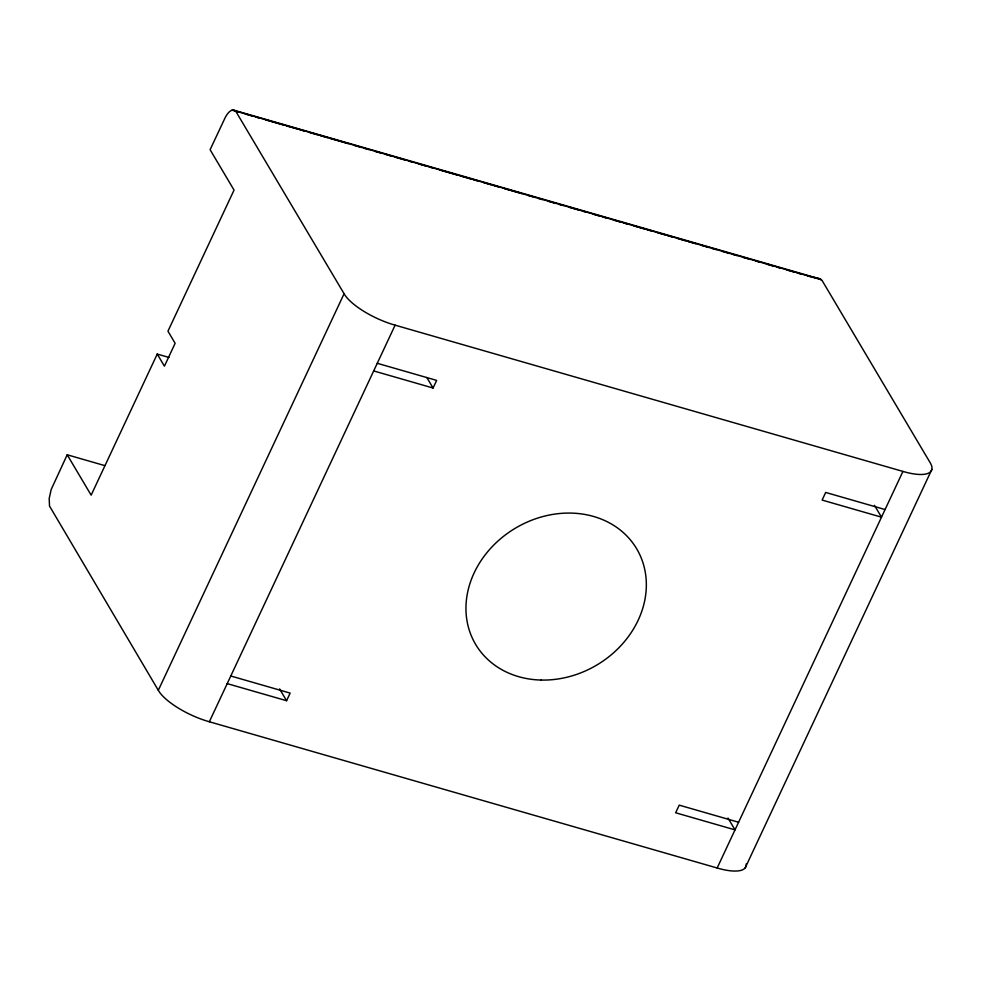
<?xml version="1.0" encoding="UTF-8"?>
<svg xmlns="http://www.w3.org/2000/svg" width="981" height="981" viewBox="0 0 981 981"><rect width="100%" height="100%" fill="white"/><g stroke="black" fill="none" stroke-linecap="round" stroke-linejoin="round"><path stroke-width="1.47" d="M104.808 465.619L67.198 454.779L51.184 489.507L49.197 498.483L49.516 506.049L158.309 690.317A43.851 14.421 25.1 0 0 209.345 721.758L717.16 868.001A43.851 14.421 25.1 0 0 746.173 863.979M168.965 357.44L157.242 354.067L91.147 495.16L67.198 454.779M158.309 690.317L344.086 293.724L235.648 111.074C231.418 107.53 227.138 113.931 225.36 117.254L210.106 149.713L234.042 190.093L167.959 331.186L175.133 343.301L164.416 366.183L157.242 354.067M209.345 721.758L395.122 325.165L902.937 471.42A43.851 14.421 25.1 0 0 930.025 462.48L822.262 280.787L819.895 278.763L807.571 275.931M227.212 683.622L286.587 700.716L290.155 693.101L230.793 675.995M373.687 370.928L433.062 388.022L436.643 380.395L377.268 363.301M717.16 868.001L902.937 471.42M745.241 867.793L931.84 469.458M232.988 109.933L820.79 279.144M235.648 111.074L821.588 279.818M231.945 110.154L239.315 112.275M245.201 113.968L252.558 116.089M255.501 116.935L259.916 118.211M265.814 119.903L283.472 124.992M286.415 125.838L296.728 128.805M299.671 129.651L304.085 130.927M309.971 132.619L317.341 134.74M320.284 135.586L327.642 137.708M330.585 138.554L348.255 143.643M354.141 145.347L361.499 147.457M364.442 148.315L368.868 149.578M374.754 151.282L382.112 153.392M385.055 154.25L392.412 156.371M395.368 157.218L405.668 160.185M408.611 161.031L413.026 162.306M418.912 163.999L426.281 166.12M429.224 166.966L433.639 168.242M439.525 169.934L457.195 175.023M460.138 175.869L470.439 178.836M473.394 179.682L477.808 180.958M483.694 182.65L491.052 184.771M493.995 185.617L498.422 186.893M504.308 188.585L521.966 193.674M527.864 195.378L535.221 197.488M538.164 198.346L542.579 199.609M548.465 201.313L555.835 203.435M558.778 204.281L563.192 205.544M569.078 207.249L579.391 210.216M582.334 211.062L586.748 212.337M592.634 214.03L599.992 216.151M602.947 216.997L607.362 218.273M613.248 219.965L620.605 222.086M623.548 222.932L627.975 224.208M633.861 225.9L644.161 228.867M647.104 229.713L651.519 230.989M657.417 232.681L664.775 234.802M667.718 235.648L672.132 236.924M678.018 238.616L685.388 240.737M688.331 241.584L695.688 243.705M701.574 245.409L708.944 247.531M711.887 248.377L716.302 249.64M722.188 251.344L729.545 253.466M732.5 254.312L736.915 255.587M742.801 257.28L750.158 259.401M756.044 261.093L760.471 262.368M766.357 264.061L773.715 266.182M776.658 267.028L781.072 268.304M786.97 269.996L794.328 272.117M797.271 272.963L801.685 274.239M885.07 509.544L825.695 492.45L822.127 500.077L881.502 517.171L874.488 505.35M738.595 822.25L679.22 805.143L675.651 812.771L735.027 829.877L728.012 818.068M426.833 377.513L433.062 388.022M279.585 688.907L286.587 700.716M395.122 325.165A43.851 14.421 25.1 0 1 344.086 293.724M541.144 680.054A93.636 79.62 -30.7 0 0 640.679 556.668A93.636 79.62 -30.7 0 0 486.613 553.039A93.636 79.62 -30.7 0 0 541.144 680.054"/></g></svg>
